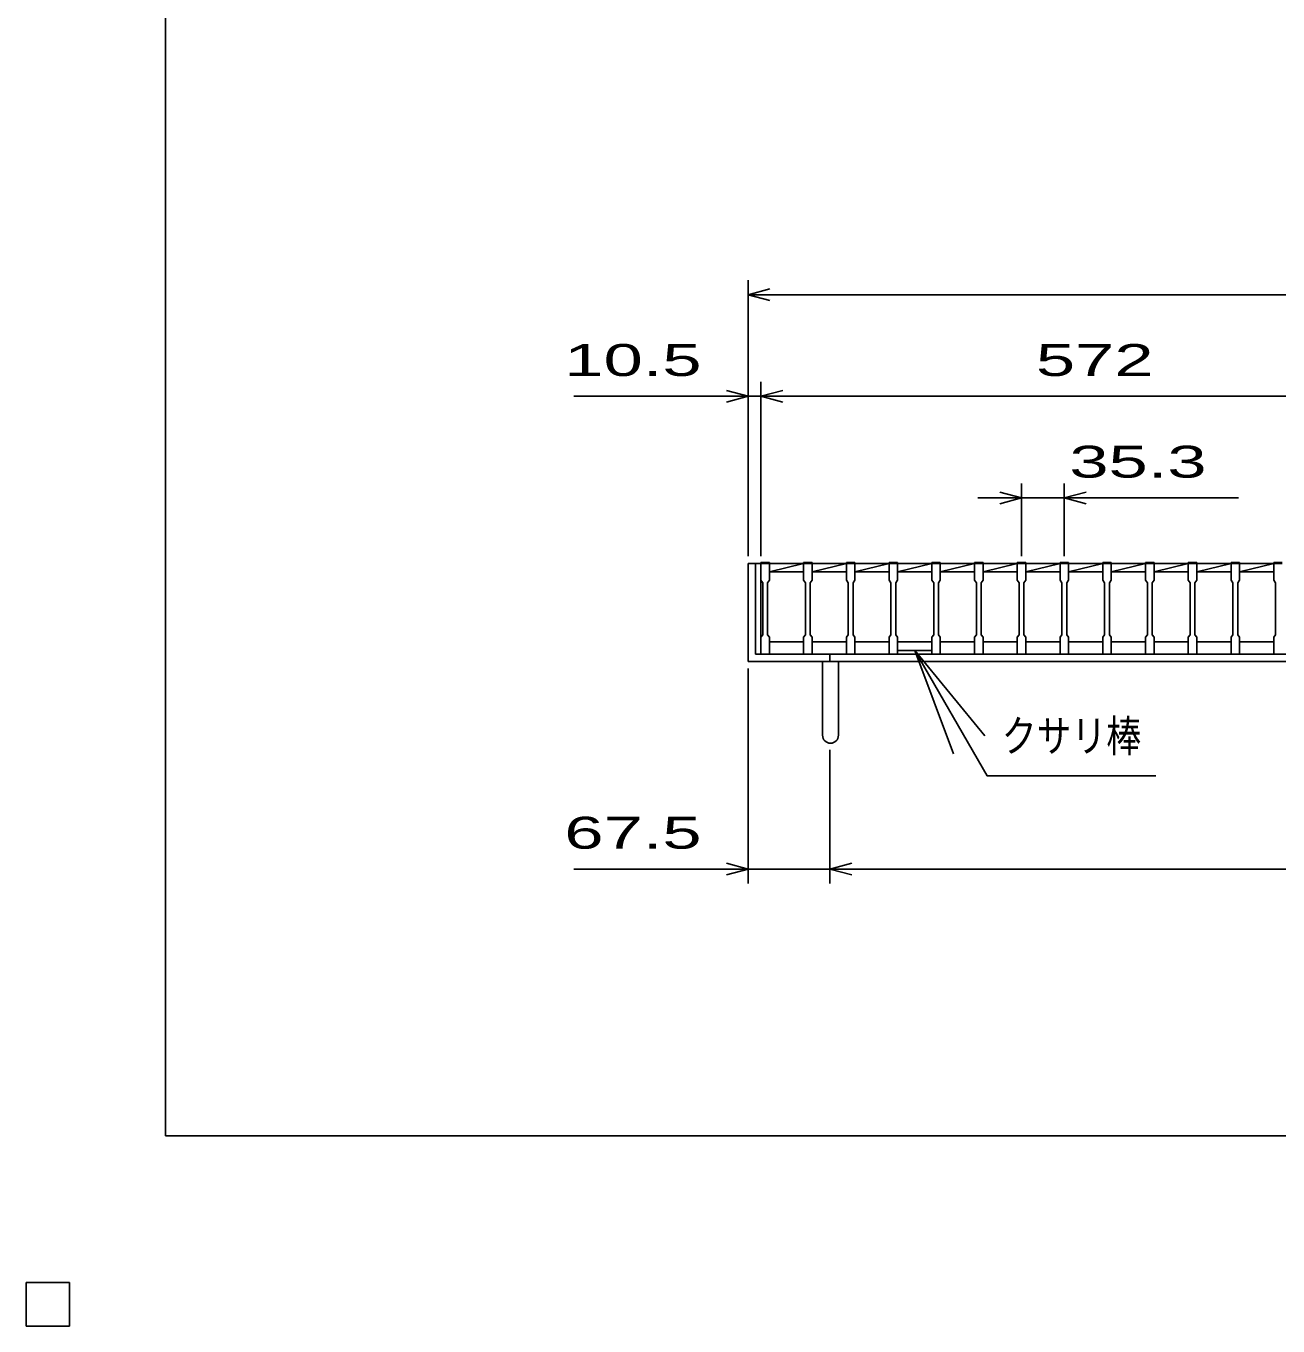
# Model space of a CAD drawing. Units: millimetres, scale not verified. Extents: x -2184 to 2083, y -1539 to 1258.
# Drawn here: x -2184 to -1150, y -1539 to -465 of the extents above; entities that cross this region are included whole.
import ezdxf
from ezdxf.enums import TextEntityAlignment as Align

# ---------------------------------------------------------------- set-up
doc = ezdxf.new("R2010")
doc.units = ezdxf.units.MM
doc.header["$LTSCALE"] = 12
for name, color, linetype, lineweight in [('0_2', 150, 'Continuous', 25), ('16', 3, 'Continuous', 25), ('19', 6, 'Continuous', 25), ('22', 2, 'Continuous', 25)]:
    doc.layers.add(name, color=color, linetype=linetype, lineweight=lineweight)
doc.styles.add('ベクトル', font='')
doc.styles.add('ＭＳ ゴシック', font='')
doc.styles.get('ベクトル').set_extended_font_data('ベクトル')
doc.styles.get('ＭＳ ゴシック').set_extended_font_data('MS Gothic')

# ---------------------------------------------------------------- blocks, each defined once
blk = doc.blocks.new('open_arrow')
at = {"color": 0, "linetype": 'Continuous', "lineweight": -2}
blk.add_lwpolyline([(7.5, 1.25), (0, 0), (7.5, -1.25)], dxfattribs=at)

msp = doc.modelspace()

# ---------------------------------------------------------------- linework, layer by layer
at = {"layer": '0_2'}
for p, q in [((-2068.8, -1381.8), (-2068.8, 1258.2)), ((2083.2, -1381.8), (-2068.8, -1381.8))]:
    msp.add_line(p, q, dxfattribs=at)
at = {"layer": '16'}
for p, q in [((-1577, -908.8), (-1577, -908.1)), ((-1577, -908.1), (-1570, -908.1)), ((-1570, -908.8), (-1577, -908.8)), ((-1577, -922.8), (-1577, -908.8)), ((-1577, -908.8), (-1577, -973.8)), ((-1570, -908.1), (-1570, -908.8)), ((-1570, -922.8), (-1570, -908.8)), ((-1570, -908.8), (-1541.7, -908.8)), ((-1570, -915.8), (-1541.7, -908.8)), ((-1541.7, -908.8), (-1541.7, -908.1)), ((-1541.7, -908.1), (-1534.7, -908.1)), ((-1534.7, -908.8), (-1541.7, -908.8)), ((-1541.7, -922.8), (-1541.7, -908.8)), ((-1534.7, -908.1), (-1534.7, -908.8)), ((-1534.7, -922.8), (-1534.7, -908.8)), ((-1534.7, -908.8), (-1506.4, -908.8)), ((-1534.7, -915.8), (-1506.4, -908.8)), ((-1506.4, -908.8), (-1506.4, -908.1)), ((-1506.4, -908.1), (-1499.4, -908.1)), ((-1499.4, -908.8), (-1506.4, -908.8)), ((-1506.4, -922.8), (-1506.4, -908.8)), ((-1499.4, -908.1), (-1499.4, -908.8)), ((-1499.4, -922.8), (-1499.4, -908.8)), ((-1499.4, -908.8), (-1471.1, -908.8)), ((-1499.4, -915.8), (-1471.1, -908.8)), ((-1471.1, -908.8), (-1471.1, -908.1)), ((-1471.1, -908.1), (-1464.1, -908.1)), ((-1464.1, -908.8), (-1471.1, -908.8)), ((-1471.1, -922.8), (-1471.1, -908.8)), ((-1464.1, -908.1), (-1464.1, -908.8)), ((-1464.1, -922.8), (-1464.1, -908.8)), ((-1464.1, -908.8), (-1435.8, -908.8)), ((-1464.1, -915.8), (-1435.8, -908.8)), ((-1435.8, -908.8), (-1435.8, -908.1)), ((-1435.8, -908.1), (-1428.8, -908.1)), ((-1428.8, -908.8), (-1435.8, -908.8)), ((-1435.8, -922.8), (-1435.8, -908.8)), ((-1428.8, -908.1), (-1428.8, -908.8)), ((-1428.8, -922.8), (-1428.8, -908.8)), ((-1428.8, -908.8), (-1400.5, -908.8)), ((-1428.8, -915.8), (-1400.5, -908.8)), ((-1400.5, -908.8), (-1400.5, -908.1)), ((-1400.5, -908.1), (-1393.5, -908.1)), ((-1393.5, -908.8), (-1400.5, -908.8)), ((-1400.5, -922.8), (-1400.5, -908.8)), ((-1393.5, -908.1), (-1393.5, -908.8)), ((-1393.5, -922.8), (-1393.5, -908.8)), ((-1393.5, -908.8), (-1365.2, -908.8)), ((-1393.5, -915.8), (-1365.2, -908.8)), ((-1365.2, -908.8), (-1365.2, -908.1)), ((-1365.2, -908.1), (-1358.2, -908.1)), ((-1358.2, -908.8), (-1365.2, -908.8)), ((-1365.2, -922.8), (-1365.2, -908.8)), ((-1358.2, -908.1), (-1358.2, -908.8)), ((-1358.2, -922.8), (-1358.2, -908.8)), ((-1358.2, -908.8), (-1329.9, -908.8)), ((-1358.2, -915.8), (-1329.9, -908.8)), ((-1329.9, -908.8), (-1329.9, -908.1)), ((-1329.9, -908.1), (-1322.9, -908.1)), ((-1322.9, -908.8), (-1329.9, -908.8)), ((-1329.9, -922.8), (-1329.9, -908.8)), ((-1322.9, -908.1), (-1322.9, -908.8)), ((-1322.9, -922.8), (-1322.9, -908.8)), ((-1322.9, -908.8), (-1294.6, -908.8)), ((-1322.9, -915.8), (-1294.6, -908.8)), ((-1294.6, -908.8), (-1294.6, -908.1)), ((-1294.6, -908.1), (-1287.6, -908.1)), ((-1287.6, -908.8), (-1294.6, -908.8)), ((-1294.6, -922.8), (-1294.6, -908.8)), ((-1287.6, -908.1), (-1287.6, -908.8)), ((-1287.6, -922.8), (-1287.6, -908.8)), ((-1287.6, -908.8), (-1259.3, -908.8)), ((-1287.6, -915.8), (-1259.3, -908.8)), ((-1259.3, -908.8), (-1259.3, -908.1)), ((-1259.3, -908.1), (-1252.3, -908.1)), ((-1252.3, -908.8), (-1259.3, -908.8)), ((-1259.3, -922.8), (-1259.3, -908.8)), ((-1252.3, -908.1), (-1252.3, -908.8)), ((-1252.3, -922.8), (-1252.3, -908.8)), ((-1252.3, -908.8), (-1224, -908.8)), ((-1252.3, -915.8), (-1224, -908.8)), ((-1224, -908.8), (-1224, -908.1)), ((-1224, -908.1), (-1217, -908.1)), ((-1217, -908.8), (-1224, -908.8)), ((-1224, -922.8), (-1224, -908.8)), ((-1217, -908.1), (-1217, -908.8)), ((-1217, -922.8), (-1217, -908.8)), ((-1217, -908.8), (-1188.7, -908.8)), ((-1217, -915.8), (-1188.7, -908.8)), ((-1188.7, -908.8), (-1188.7, -908.1)), ((-1188.7, -908.1), (-1181.7, -908.1)), ((-1181.7, -908.8), (-1188.7, -908.8)), ((-1188.7, -922.8), (-1188.7, -908.8)), ((-1181.7, -908.1), (-1181.7, -908.8)), ((-1181.7, -922.8), (-1181.7, -908.8)), ((-1181.7, -908.8), (-1153.4, -908.8)), ((-1181.7, -915.8), (-1153.4, -908.8)), ((-1153.4, -908.8), (-1153.4, -908.1)), ((-1153.4, -908.1), (-1146.4, -908.1)), ((-1146.4, -908.8), (-1153.4, -908.8)), ((-1153.4, -922.8), (-1153.4, -908.8)), ((-1575.5, -924.8), (-1577, -922.8)), ((-1571.5, -924.8), (-1570, -922.8)), ((-1570, -915.8), (-1541.7, -915.8)), ((-1540.2, -924.8), (-1541.7, -922.8)), ((-1536.2, -924.8), (-1534.7, -922.8)), ((-1534.7, -915.8), (-1506.4, -915.8)), ((-1504.9, -924.8), (-1506.4, -922.8)), ((-1500.9, -924.8), (-1499.4, -922.8)), ((-1499.4, -915.8), (-1471.1, -915.8)), ((-1469.6, -924.8), (-1471.1, -922.8)), ((-1465.6, -924.8), (-1464.1, -922.8)), ((-1464.1, -915.8), (-1435.8, -915.8)), ((-1434.3, -924.8), (-1435.8, -922.8)), ((-1430.3, -924.8), (-1428.8, -922.8)), ((-1428.8, -915.8), (-1400.5, -915.8)), ((-1399, -924.8), (-1400.5, -922.8)), ((-1395, -924.8), (-1393.5, -922.8)), ((-1393.5, -915.8), (-1365.2, -915.8)), ((-1363.7, -924.8), (-1365.2, -922.8)), ((-1359.7, -924.8), (-1358.2, -922.8)), ((-1358.2, -915.8), (-1329.9, -915.8)), ((-1328.4, -924.8), (-1329.9, -922.8)), ((-1324.4, -924.8), (-1322.9, -922.8)), ((-1322.9, -915.8), (-1294.6, -915.8)), ((-1293.1, -924.8), (-1294.6, -922.8)), ((-1289.1, -924.8), (-1287.6, -922.8)), ((-1287.6, -915.8), (-1259.3, -915.8)), ((-1257.8, -924.8), (-1259.3, -922.8)), ((-1253.8, -924.8), (-1252.3, -922.8)), ((-1252.3, -915.8), (-1224, -915.8)), ((-1222.5, -924.8), (-1224, -922.8)), ((-1218.5, -924.8), (-1217, -922.8)), ((-1217, -915.8), (-1188.7, -915.8)), ((-1187.2, -924.8), (-1188.7, -922.8)), ((-1183.2, -924.8), (-1181.7, -922.8)), ((-1181.7, -915.8), (-1153.4, -915.8)), ((-1151.9, -924.8), (-1153.4, -922.8)), ((-1575.5, -967.8), (-1575.5, -924.8)), ((-1571.5, -967.8), (-1571.5, -924.8)), ((-1540.2, -967.8), (-1540.2, -924.8)), ((-1536.2, -967.8), (-1536.2, -924.8)), ((-1504.9, -967.8), (-1504.9, -924.8)), ((-1500.9, -967.8), (-1500.9, -924.8)), ((-1469.6, -967.8), (-1469.6, -924.8)), ((-1465.6, -967.8), (-1465.6, -924.8)), ((-1434.3, -967.8), (-1434.3, -924.8)), ((-1430.3, -967.8), (-1430.3, -924.8)), ((-1399, -967.8), (-1399, -924.8)), ((-1395, -967.8), (-1395, -924.8)), ((-1363.7, -967.8), (-1363.7, -924.8)), ((-1359.7, -967.8), (-1359.7, -924.8)), ((-1328.4, -967.8), (-1328.4, -924.8)), ((-1324.4, -967.8), (-1324.4, -924.8)), ((-1293.1, -967.8), (-1293.1, -924.8)), ((-1289.1, -967.8), (-1289.1, -924.8)), ((-1257.8, -967.8), (-1257.8, -924.8)), ((-1253.8, -967.8), (-1253.8, -924.8)), ((-1222.5, -967.8), (-1222.5, -924.8)), ((-1218.5, -967.8), (-1218.5, -924.8)), ((-1187.2, -967.8), (-1187.2, -924.8)), ((-1183.2, -967.8), (-1183.2, -924.8)), ((-1151.9, -967.8), (-1151.9, -924.8)), ((-1577, -969.8), (-1575.5, -967.8)), ((-1577, -983.8), (-1577, -969.8)), ((-1570, -969.8), (-1571.5, -967.8)), ((-1570, -983.8), (-1570, -969.8)), ((-1570, -973.8), (-1541.7, -973.8)), ((-1541.7, -969.8), (-1540.2, -967.8)), ((-1541.7, -983.8), (-1541.7, -969.8)), ((-1534.7, -969.8), (-1536.2, -967.8)), ((-1534.7, -983.8), (-1534.7, -969.8)), ((-1534.7, -973.8), (-1506.4, -973.8)), ((-1506.4, -969.8), (-1504.9, -967.8)), ((-1506.4, -983.8), (-1506.4, -969.8)), ((-1499.4, -969.8), (-1500.9, -967.8)), ((-1499.4, -983.8), (-1499.4, -969.8)), ((-1499.4, -973.8), (-1471.1, -973.8)), ((-1471.1, -969.8), (-1469.6, -967.8)), ((-1471.1, -983.8), (-1471.1, -969.8)), ((-1464.1, -969.8), (-1465.6, -967.8)), ((-1464.1, -983.8), (-1464.1, -969.8)), ((-1464.1, -973.8), (-1435.8, -973.8)), ((-1435.8, -969.8), (-1434.3, -967.8)), ((-1435.8, -983.8), (-1435.8, -969.8)), ((-1428.8, -969.8), (-1430.3, -967.8)), ((-1428.8, -983.8), (-1428.8, -969.8)), ((-1428.8, -973.8), (-1400.5, -973.8)), ((-1400.5, -969.8), (-1399, -967.8)), ((-1400.5, -983.8), (-1400.5, -969.8)), ((-1393.5, -969.8), (-1395, -967.8)), ((-1393.5, -983.8), (-1393.5, -969.8)), ((-1393.5, -973.8), (-1365.2, -973.8)), ((-1365.2, -969.8), (-1363.7, -967.8)), ((-1365.2, -983.8), (-1365.2, -969.8)), ((-1358.2, -969.8), (-1359.7, -967.8)), ((-1358.2, -983.8), (-1358.2, -969.8)), ((-1358.2, -973.8), (-1329.9, -973.8)), ((-1329.9, -969.8), (-1328.4, -967.8)), ((-1329.9, -983.8), (-1329.9, -969.8)), ((-1322.9, -969.8), (-1324.4, -967.8)), ((-1322.9, -983.8), (-1322.9, -969.8)), ((-1322.9, -973.8), (-1294.6, -973.8)), ((-1294.6, -969.8), (-1293.1, -967.8)), ((-1294.6, -983.8), (-1294.6, -969.8)), ((-1287.6, -969.8), (-1289.1, -967.8)), ((-1287.6, -983.8), (-1287.6, -969.8)), ((-1287.6, -973.8), (-1259.3, -973.8)), ((-1259.3, -969.8), (-1257.8, -967.8)), ((-1259.3, -983.8), (-1259.3, -969.8)), ((-1252.3, -969.8), (-1253.8, -967.8)), ((-1252.3, -983.8), (-1252.3, -969.8)), ((-1252.3, -973.8), (-1224, -973.8)), ((-1224, -969.8), (-1222.5, -967.8)), ((-1224, -983.8), (-1224, -969.8)), ((-1217, -969.8), (-1218.5, -967.8)), ((-1217, -983.8), (-1217, -969.8)), ((-1217, -973.8), (-1188.7, -973.8)), ((-1188.7, -969.8), (-1187.2, -967.8)), ((-1188.7, -983.8), (-1188.7, -969.8)), ((-1181.7, -969.8), (-1183.2, -967.8)), ((-1181.7, -983.8), (-1181.7, -969.8)), ((-1181.7, -973.8), (-1153.4, -973.8)), ((-1153.4, -969.8), (-1151.9, -967.8)), ((-1153.4, -983.8), (-1153.4, -969.8)), ((-1577, -983.8), (-1570, -983.8)), ((-1541.7, -983.8), (-1534.7, -983.8)), ((-1506.4, -983.8), (-1499.4, -983.8)), ((-1471.1, -983.8), (-1464.1, -983.8)), ((-1435.8, -980.8), (-1464.1, -980.8)), ((-1464.1, -980.8), (-1464.1, -983.8)), ((-1464.1, -983.8), (-1435.8, -983.8)), ((-1435.8, -983.8), (-1435.8, -980.8)), ((-1435.8, -983.8), (-1428.8, -983.8)), ((-1400.5, -983.8), (-1393.5, -983.8)), ((-1365.2, -983.8), (-1358.2, -983.8)), ((-1329.9, -983.8), (-1322.9, -983.8)), ((-1294.6, -983.8), (-1287.6, -983.8)), ((-1259.3, -983.8), (-1252.3, -983.8)), ((-1224, -983.8), (-1217, -983.8)), ((-1188.7, -983.8), (-1181.7, -983.8)), ((-1153.4, -983.8), (-1146.4, -983.8)), ((-2148, -1503), (-2184, -1503)), ((-2184, -1503), (-2184, -1539)), ((-2148, -1503), (-2184, -1503)), ((-2184, -1503), (-2184, -1539)), ((-2148, -1503), (-2184, -1503)), ((-2184, -1503), (-2184, -1539)), ((-2148, -1503), (-2184, -1503)), ((-2184, -1503), (-2184, -1539)), ((-2148, -1503), (-2184, -1503)), ((-2184, -1503), (-2184, -1539)), ((-2148, -1539), (-2148, -1503)), ((-2148, -1539), (-2148, -1503)), ((-2148, -1539), (-2148, -1503)), ((-2148, -1539), (-2148, -1503)), ((-2148, -1539), (-2148, -1503)), ((-2184, -1539), (-2148, -1539)), ((-2184, -1539), (-2148, -1539)), ((-2184, -1539), (-2148, -1539)), ((-2184, -1539), (-2148, -1539)), ((-2184, -1539), (-2148, -1539))]:
    msp.add_line(p, q, dxfattribs=at)
at = {"layer": '19'}
for p, q in [((-1577, -908.8), (-1587.5, -908.8)), ((-1587.5, -908.8), (-1587.5, -989.8)), ((-1581.5, -983.8), (-1581.5, -908.8)), ((-458.5, -983.8), (-1581.5, -983.8)), ((-1520, -989.8), (-1520, -983.8)), ((-1587.5, -989.8), (-452.5, -989.8)), ((-1526, -989.8), (-1526, -1050.91)), ((-1513, -1050.91), (-1513, -989.8))]:
    msp.add_line(p, q, dxfattribs=at)
msp.add_arc((-1519.5, -1050.91), 6.5, 180, 0, dxfattribs=at)
at = {"layer": '22', "color": 4}
for p, q in [((-1587.5, -902.8), (-1587.5, -674.8)), ((-1587.5, -686.8), (-1569.5, -682)), ((-1569.5, -691.6), (-1587.5, -686.8)), ((-1587.5, -686.8), (-452.5, -686.8)), ((-1587.5, -902.8), (-1587.5, -758.8)), ((-1577, -902.8), (-1577, -758.8)), ((-1731.5, -770.8), (-1587.5, -770.8)), ((-1587.5, -770.8), (-1605.5, -766)), ((-1605.5, -775.6), (-1587.5, -770.8)), ((-1587.5, -770.8), (-1577, -770.8)), ((-1577, -770.8), (-1559, -766)), ((-1559, -775.6), (-1577, -770.8)), ((-1577, -770.8), (-1005, -770.8)), ((-1361.7, -902.8), (-1361.7, -842.8)), ((-1326.4, -842.8), (-1326.4, -902.8)), ((-1361.7, -854.8), (-1397.7, -854.8)), ((-1361.7, -854.8), (-1379.7, -850)), ((-1379.7, -859.6), (-1361.7, -854.8)), ((-1361.7, -854.8), (-1326.4, -854.8)), ((-1326.4, -854.8), (-1308.4, -850)), ((-1308.4, -859.6), (-1326.4, -854.8)), ((-1326.4, -854.8), (-1182.4, -854.8)), ((-1587.5, -1173.4), (-1587.5, -995.8)), ((-1520, -1173.4), (-1520, -1063)), ((-1587.5, -1161.4), (-1605.5, -1156.6)), ((-1520, -1161.4), (-1502, -1156.6)), ((-1731.5, -1161.4), (-1587.5, -1161.4)), ((-1605.5, -1166.2), (-1587.5, -1161.4)), ((-1587.5, -1161.4), (-1520, -1161.4)), ((-1502, -1166.2), (-1520, -1161.4)), ((-1520, -1161.4), (-520, -1161.4))]:
    msp.add_line(p, q, dxfattribs=at)
at = {"layer": '22'}
for p, q in [((-2148, -1503), (-2184, -1503)), ((-2184, -1503), (-2184, -1539)), ((-2148, -1503), (-2184, -1503)), ((-2184, -1503), (-2184, -1539)), ((-2148, -1503), (-2184, -1503)), ((-2184, -1503), (-2184, -1539)), ((-2148, -1539), (-2148, -1503)), ((-2148, -1539), (-2148, -1503)), ((-2148, -1539), (-2148, -1503)), ((-2184, -1539), (-2148, -1539)), ((-2184, -1539), (-2148, -1539)), ((-2184, -1539), (-2148, -1539))]:
    msp.add_line(p, q, dxfattribs=at)
at = {"layer": '22', "color": 4}
msp.add_lwpolyline([(-1449.95, -980.8), (-1390.09, -1084.48), (-1250.89, -1084.48)], dxfattribs=at)

# ---------------------------------------------------------------- block references
at = {"layer": '22', "color": 4, "xscale": 12, "yscale": 12, "rotation": 300}
msp.add_blockref('open_arrow', (-1449.95, -980.8), dxfattribs=at)

# ---------------------------------------------------------------- texts
at = {"layer": '22', "style": 'ベクトル', "width": 1.65}
for s, p in [(' 10.5 ', (-1755.5, -740.8)), (' 572 ', (-1366, -740.8)), (' 35.3 ', (-1338.4, -824.8)), (' 67.5 ', (-1755.5, -1131.4))]:
    msp.add_text(s, height=26.39, dxfattribs=at).set_placement(p, align=Align.MIDDLE_LEFT)
at = {"layer": '22', "color": 4, "style": 'ＭＳ ゴシック', "width": 0.8}
msp.add_text('クサリ棒', height=26.39, dxfattribs=at).set_placement((-1378.09, -1072.48), align=Align.BOTTOM_LEFT)

doc.saveas('drawing.dxf')
